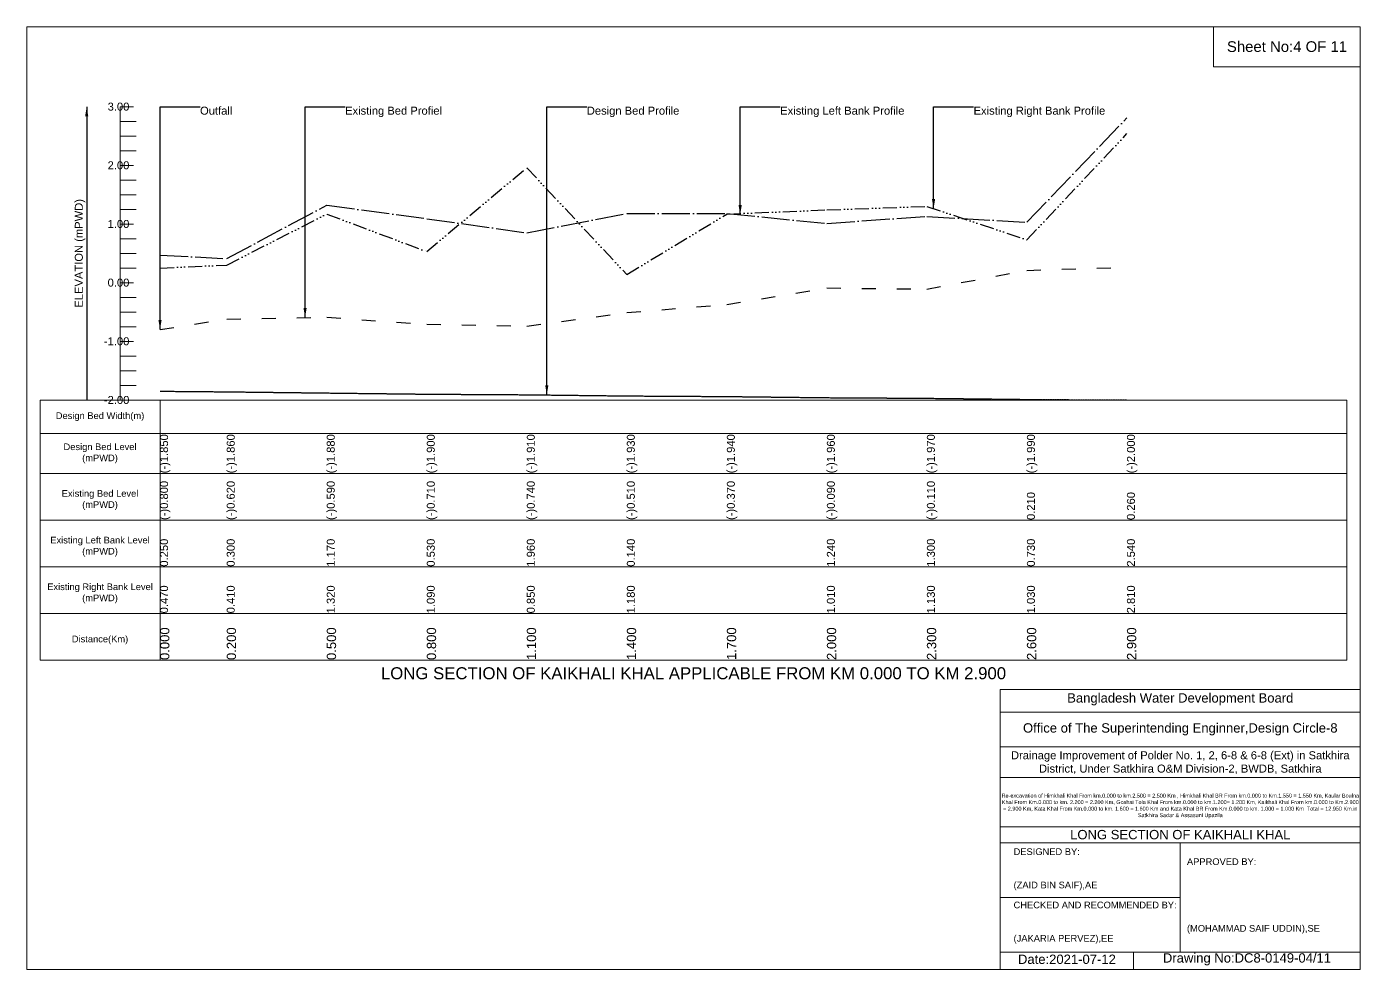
# Model space of a CAD drawing. Header units: inches. Extents: x 91000 to 628000, y -5656 to 0.
# Drawn here: x 400000 to 408000, y -5656 to 0 of the extents above; entities that cross this region are included whole.
import ezdxf

# ---------------------------------------------------------------- set-up
doc = ezdxf.new("R2010")
doc.units = ezdxf.units.IN
doc.header["$LTSCALE"] = 7
doc.header["$MEASUREMENT"] = 0
for name, pattern in [('ACAD_ISO03W100', [30, 12, -18]), ('ACAD_ISO04W100', [30, 24, -3, 0, -3]), ('ACAD_ISO14W100', [24, 12, -3, 0, -3, 0, -3, 0, -3]), ('CENTER', [2, 1.25, -0.25, 0.25, -0.25])]:
    doc.linetypes.add(name, pattern=pattern)
for name, color, linetype, lineweight in [('Design Bed Level Long Section', 7, 'CENTER', 25), ('Existing Bed Level for Long Section', 7, 'ACAD_ISO03W100', 25), ('Existing Left Bank of Long section', 7, 'ACAD_ISO04W100', 25), ('Existing Right Bank of Long Section', 7, 'ACAD_ISO14W100', 25), ('Long Section Border', 7, 'Continuous', 9), ('Long Section Labels', 7, 'Continuous', 9), ('Vscale for Long Section', 7, 'Continuous', 9)]:
    doc.layers.add(name, color=color, linetype=linetype, lineweight=lineweight)
doc.styles.get("Standard").update_dxf_attribs({"font": 'arial.ttf'})
doc.dimstyles.get("Standard").update_dxf_attribs({"dimtxt": 0.18, "dimasz": 0.18, "dimexe": 0.18, "dimexo": 0.0625, "dimgap": 0.09, "dimtad": 0, "dimtih": 1, "dimtoh": 1, "dimdec": 4, "dimzin": 0, "dimdsep": 46, "dimtxsty": 'Standard', "dimcen": 0.09, "dimadec": 0, "dimazin": 0, "dimtfac": 1, "dimtdec": 4, "dimtofl": 0, "dimtmove": 0, "dimatfit": 3, "dimfxl": 1, "dimtolj": 1, "dimtzin": 0, "dimarcsym": 0})

msp = doc.modelspace()

# ---------------------------------------------------------------- linework, layer by layer
at = {"layer": 'Design Bed Level Long Section'}
msp.add_lwpolyline([(400800, -2187.2), (401200, -2190.7), (401800, -2197.8), (402400, -2204.8), (403000, -2208.3), (403600, -2215.4), (404200, -2218.9), (404800, -2225.9), (405400, -2229.4), (406000, -2236.5), (406600, -2240)], dxfattribs=at)
at = {"layer": 'Existing Bed Level for Long Section'}
msp.add_lwpolyline([(400800, -1817.6), (401200, -1754.2), (401800, -1743.7), (402400, -1785.9), (403000, -1796.5), (403600, -1715.5), (404200, -1666.2), (404800, -1567.7), (405400, -1574.7), (406000, -1462.1), (406600, -1444.5)], dxfattribs=at)
at = {"layer": 'Existing Left Bank of Long section'}
msp.add_lwpolyline([(400800, -1370.6), (401200, -1391.7), (401800, -1071.4), (402400, -1152.3), (403000, -1236.8), (403600, -1120.6), (404200, -1120.6), (404800, -1180.5), (405400, -1138.2), (406000, -1173.4), (406600, -546.9)], dxfattribs=at)
at = {"layer": 'Existing Right Bank of Long Section'}
msp.add_lwpolyline([(400800, -1448), (401200, -1430.4), (401800, -1124.2), (402400, -1349.4), (403000, -846.1), (403600, -1486.7), (404200, -1124.2), (404800, -1099.5), (405400, -1078.4), (406000, -1279), (406600, -641.9)], dxfattribs=at)
at = {"layer": 'Long Section Border'}
for points in [[(400000, 0), (408000, 0), (408000, -5656), (400000, -5656)], [(407120, 0), (408000, 0), (408000, -240), (407120, -240)], [(400080, -2240), (407920, -2240), (407920, -3800), (400080, -3800)]]:
    msp.add_lwpolyline(points, close=True, dxfattribs=at)
for points in [[(400800, -2240), (400800, -3800)], [(400080, -2440), (407920, -2440)], [(400080, -2680), (407920, -2680)], [(400080, -2960), (407920, -2960)], [(400080, -3240), (407920, -3240)], [(400080, -3520), (407920, -3520)], [(405840, -5656), (405840, -3976), (408000, -3976)], [(405840, -4112), (408000, -4112)], [(405840, -4320), (408000, -4320)], [(405840, -4504), (408000, -4504)], [(405840, -4800), (408000, -4800)], [(405840, -4896), (408000, -4896)], [(406920, -4896), (406920, -5552)], [(405840, -5224), (406920, -5224)], [(405840, -5552), (408000, -5552)], [(406640, -5552), (406640, -5656)]]:
    msp.add_lwpolyline(points, dxfattribs=at)
at = {"layer": 'Vscale for Long Section'}
for points in [[(400560, -2240), (400560, -1888), (400560, -1536), (400560, -1184), (400560, -832), (400560, -480)], [(400560, -480), (400640, -480)], [(400560, -568), (400656, -568)], [(400560, -656), (400656, -656)], [(400560, -744), (400656, -744)], [(400560, -832), (400640, -832)], [(400560, -920), (400656, -920)], [(400560, -1008), (400656, -1008)], [(400560, -1096), (400656, -1096)], [(400560, -1184), (400640, -1184)], [(400560, -1272), (400656, -1272)], [(400560, -1360), (400656, -1360)], [(400560, -1448), (400656, -1448)], [(400560, -1536), (400640, -1536)], [(400560, -1624), (400656, -1624)], [(400560, -1712), (400656, -1712)], [(400560, -1800), (400656, -1800)], [(400560, -1888), (400640, -1888)], [(400560, -1976), (400656, -1976)], [(400560, -2064), (400656, -2064)], [(400560, -2152), (400656, -2152)], [(400560, -2240), (400640, -2240)]]:
    msp.add_lwpolyline(points, dxfattribs=at)

# ---------------------------------------------------------------- texts
at = {"layer": 'Long Section Border', "attachment_point": 5}
for s, insert, char_height in [('Sheet No:4 OF 11', (407560, -120), 64), ('Design Bed Width(m)', (400440, -2340), 40), ('Design Bed Level^J(mPWD)', (400440, -2560), 40), ('Existing Bed Level^J(mPWD)', (400440, -2840), 40), ('Existing Left Bank Level^J(mPWD)', (400440, -3120), 40), ('Existing Right Bank Level^J(mPWD)', (400440, -3400), 40), ('Distance(Km)', (400440, -3680), 40), ('LONG SECTION OF KAIKHALI KHAL APPLICABLE FROM KM 0.000 TO KM 2.900', (404000, -3880), 72), ('Bangladesh Water Development Board', (406920, -4036), 56), ('Office of The Superintending Enginner,Design Circle-8', (406920, -4216), 56)]:
    msp.add_mtext(s, dxfattribs=dict(at, insert=insert, char_height=char_height))
at = {"layer": 'Long Section Border'}
for s, insert, char_height, width, attachment_point in [('Drainage Improvement of Polder No. 1, 2, 6-8 & 6-8 (Ext) in Satkhira District, Under Satkhira O&M Division-2, BWDB, Satkhira', (406920, -4416), 48, 2240, 5), ('Re-excavation of Himkhali Khal From km.0.000 to km.2.500 = 2.500 Km , Himkhali Khal BR From km.0.000 to Km.1.550 = 1.550 Km, Kaular Boulna Khal From Km.0.000 to km. 2.200 = 2.200 Km, Goshai Tola Khal From km.0.000 to km.1.200= 1.200 Km, Kaikhali Khal From km.0.000 to Km.2.900 = 2.900 Km, Kata Khal From Km.0.000 to km. 1.600 = 1.600 Km and Kata Khal BR From Km.0.000 to km. 1.000 = 1.000 Km  Total = 12.950 Km.in Satkhira Sadar & Assasuni Upazila', (406920, -4676), 23.4814, 2160, 5), ('LONG SECTION OF KAIKHALI KHAL', (406920, -4848), 56, 2240, 5), ('DESIGNED BY:^J^J^J(ZAID BIN SAIF),AE', (405920, -5056), 40, 1120, 4), ('APPROVED BY:^J^J^J^J^J^J(MOHAMMAD SAIF UDDIN),SE', (406960, -5216), 40, 1120, 4), ('CHECKED AND RECOMMENDED BY:^J^J^J(JAKARIA PERVEZ),EE', (405920, -5376), 40, 1120, 4), ('Date:2021-07-12', (406240, -5596), 56, 1120, 5), ('Drawing No:DC8-0149-04/11', (407320, -5596), 56, 1760, 5)]:
    msp.add_mtext(s, dxfattribs=dict(at, insert=insert, char_height=char_height, width=width, attachment_point=attachment_point))
at = {"layer": 'Long Section Labels', "char_height": 48, "attachment_point": 1}
for s, insert in [('Outfall', (401040, -480)), ('Existing Bed Profiel', (401910, -480)), ('Design Bed Profile', (403360, -480)), ('Existing Left Bank Profile', (404520, -480)), ('Existing Right Bank Profile', (405680, -480))]:
    msp.add_mtext(s, dxfattribs=dict(at, insert=insert))
at = {"layer": 'Vscale for Long Section', "char_height": 48, "attachment_point": 6}
for s, insert in [('3.00', (400616, -480)), ('2.00', (400616, -832)), ('1.00', (400616, -1184)), ('0.00', (400616, -1536)), ('-1.00', (400616, -1888)), ('-2.00', (400616, -2240))]:
    msp.add_mtext(s, dxfattribs=dict(at, insert=insert))
at = {"layer": 'Vscale for Long Section', "rotation": 90}
for s, insert, char_height, attachment_point in [('ELEVATION (mPWD)', (400320, -1360), 48, 5), ('(-)1.850', (400800, -2680), 48, 1), ('(-)1.860', (401200, -2680), 48, 1), ('(-)1.880', (401800, -2680), 48, 1), ('(-)1.900', (402400, -2680), 48, 1), ('(-)1.910', (403000, -2680), 48, 1), ('(-)1.930', (403600, -2680), 48, 1), ('(-)1.940', (404200, -2680), 48, 1), ('(-)1.960', (404800, -2680), 48, 1), ('(-)1.970', (405400, -2680), 48, 1), ('(-)1.990', (406000, -2680), 48, 1), ('(-)2.000', (406600, -2680), 48, 1), ('(-)0.800', (400800, -2960), 48, 1), ('(-)0.620', (401200, -2960), 48, 1), ('(-)0.590', (401800, -2960), 48, 1), ('(-)0.710', (402400, -2960), 48, 1), ('(-)0.740', (403000, -2960), 48, 1), ('(-)0.510', (403600, -2960), 48, 1), ('(-)0.370', (404200, -2960), 48, 1), ('(-)0.090', (404800, -2960), 48, 1), ('(-)0.110', (405400, -2960), 48, 1), ('0.210', (406000, -2960), 48, 1), ('0.260', (406600, -2960), 48, 1), ('0.250', (400800, -3240), 48, 1), ('0.300', (401200, -3240), 48, 1), ('1.170', (401800, -3240), 48, 1), ('1.170', (401800, -3240), 48, 1), ('0.530', (402400, -3240), 48, 1), ('1.960', (403000, -3240), 48, 1), ('0.140', (403600, -3240), 48, 1), ('1.240', (404800, -3240), 48, 1), ('1.300', (405400, -3240), 48, 1), ('0.730', (406000, -3240), 48, 1), ('2.540', (406600, -3240), 48, 1), ('0.470', (400800, -3520), 48, 1), ('0.410', (401200, -3520), 48, 1), ('1.320', (401800, -3520), 48, 1), ('1.090', (402400, -3520), 48, 1), ('0.850', (403000, -3520), 48, 1), ('1.180', (403600, -3520), 48, 1), ('1.180', (403600, -3520), 48, 1), ('1.010', (404800, -3520), 48, 1), ('1.130', (405400, -3520), 48, 1), ('1.030', (406000, -3520), 48, 1), ('2.810', (406600, -3520), 48, 1), ('0.000', (400800, -3800), 56, 1), ('0.200', (401200, -3800), 56, 1), ('0.500', (401800, -3800), 56, 1), ('0.800', (402400, -3800), 56, 1), ('1.100', (403000, -3800), 56, 1), ('1.400', (403600, -3800), 56, 1), ('1.700', (404200, -3800), 56, 1), ('2.000', (404800, -3800), 56, 1), ('2.300', (405400, -3800), 56, 1), ('2.600', (406000, -3800), 56, 1), ('2.900', (406600, -3800), 56, 1)]:
    msp.add_mtext(s, dxfattribs=dict(at, insert=insert, char_height=char_height, attachment_point=attachment_point))

# ---------------------------------------------------------------- leaders
at = {"layer": 'Long Section Labels', "annotation_type": 0, "has_hookline": 1, "hookline_direction": 0}
for points, text_width in [([(400800, -1817.6), (400800, -480), (401039.9, -480)], 185.8), ([(401670, -1746), (401670, -480), (401909.9, -480)], 571.4), ([(403120, -2209.7), (403120, -480), (403359.9, -480)], 547.4), ([(404280, -1128.6), (404280, -480), (404519.9, -480)], 737.4), ([(405440, -1091.8), (405440, -480), (405679.9, -480)], 782)]:
    msp.add_leader(points, dimstyle='Standard', override={"dimasz": 57.6}, dxfattribs=dict(at, text_width=text_width))
at = {"layer": 'Vscale for Long Section'}
msp.add_leader([(400360, -480), (400360, -2240)], dimstyle='Standard', override={"dimasz": 57.6}, dxfattribs=at)

doc.saveas('drawing.dxf')
